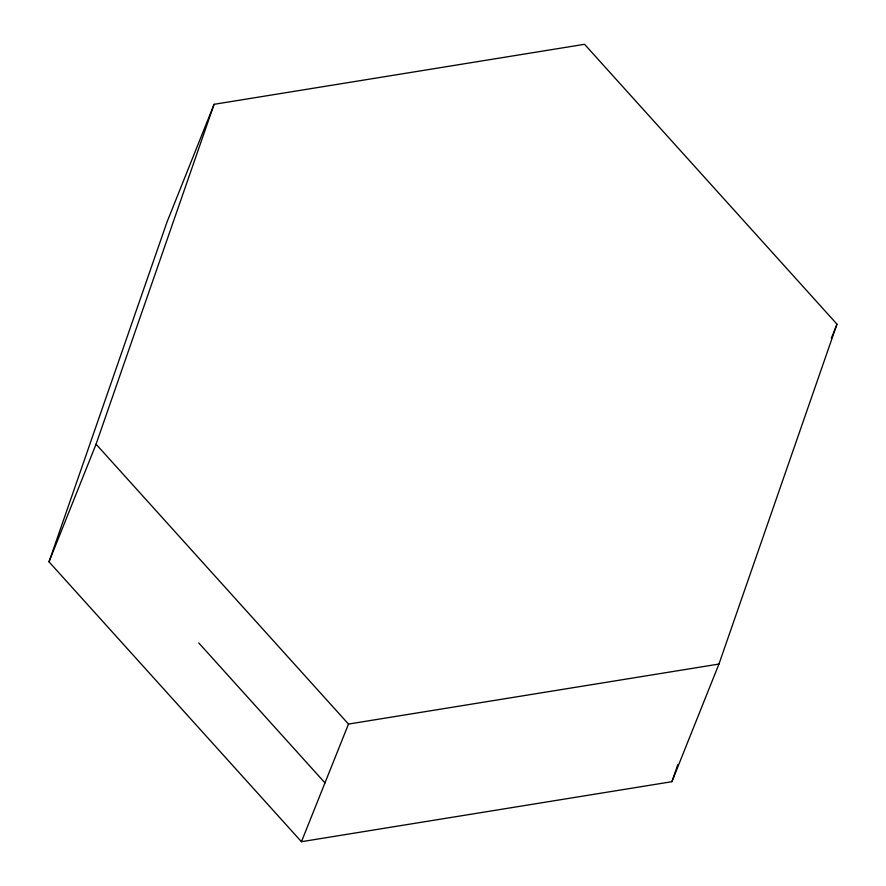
<?xml version="1.0" encoding="UTF-8"?>
<svg xmlns="http://www.w3.org/2000/svg" width="886" height="886" viewBox="0 0 886 886"><rect width="100%" height="100%" fill="white"/><g stroke="black" fill="none" stroke-linecap="round" stroke-linejoin="round"><path stroke-width="1.33" d="M49.018 561.824L167.044 221.943L214.091 104.315L584.55 44.3L836.982 324.176L718.956 664.057L671.909 781.685L301.45 841.7L49.018 561.824L96.065 444.196L214.091 104.315M671.909 781.685L677.801 764.696M301.45 841.7L348.497 724.072L718.956 664.057M831.356 338.242L836.982 324.176M96.065 444.196L348.497 724.072M198.763 642.948L324.974 782.881"/></g></svg>
